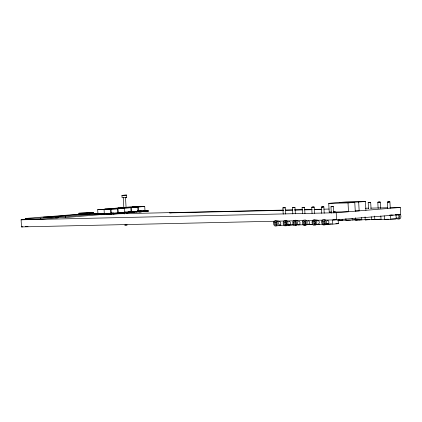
<?xml version="1.0" encoding="UTF-8"?>
<svg xmlns="http://www.w3.org/2000/svg" width="422" height="422" viewBox="0 0 422 422"><rect width="100%" height="100%" fill="white"/><g stroke="black" fill="none" stroke-linecap="round" stroke-linejoin="round"><path stroke-width="0.63" d="M121.953 195.365L126.595 195.096L126.727 197.47L124.611 197.665L122.085 197.744L121.953 195.365L126.595 195.096M126.7 197.491L125.387 197.491M283.215 214.181L282.861 207.856L284.159 207.751L285.377 207.719L285.731 214.044M285.377 207.719L282.893 207.867M292.831 213.965L292.478 207.64L293.77 207.534L294.994 207.503L295.347 213.827M302.442 213.754L302.089 207.429L303.386 207.318L304.605 207.286L304.958 213.611M312.058 213.537L311.705 207.213L312.997 207.102L314.221 207.07L314.575 213.395M314.221 207.07L311.705 207.213M321.701 213.321L321.348 206.996L322.645 206.885L323.864 206.854L324.217 213.179M331.317 213.105L330.964 206.78L332.256 206.669L333.48 206.638L333.834 212.962M368.527 208.758L368.174 202.433L369.144 202.344L370.69 202.296L371.043 208.621M378.144 208.542L377.79 202.217L379.088 202.106L380.306 202.08L380.66 208.405M387.755 208.326L387.401 202.001L388.699 201.89L389.917 201.864L390.271 208.188M389.917 201.864L387.401 202.001M97.698 209.634L104.213 209.28L97.698 209.634L97.93 213.827L104.287 213.511M104.076 209.702L110.596 209.349L110.828 213.543L107.383 213.827L104.313 213.896L104.076 209.702L110.596 209.349M111.039 209.127L117.559 208.774L117.791 212.968L114.346 213.252L111.276 213.321L111.039 209.127L117.559 208.774M118.018 208.552L124.537 208.199L124.77 212.393L121.325 212.677L118.255 212.746L118.018 208.552L124.537 208.199M131.247 207.46L137.762 207.112L137.999 211.306L134.549 211.591L131.479 211.659L131.247 207.46L137.762 207.112M130.799 207.682L124.284 208.035L130.799 207.682L131.036 211.876L124.516 212.229L125.603 212.102M138.226 206.885L144.741 206.537L144.978 210.731L141.528 211.016L138.458 211.084L138.226 206.885L144.741 206.537M118.297 212.134L118.482 212.197M118.255 212.746L120.043 212.567M131.617 211.237L130.53 211.369M131.479 211.659L132.012 211.58M333.427 206.653L330.964 206.78M110.88 212.983L111.25 212.936M117.305 212.456L118.392 212.329L117.574 212.303M137.514 210.789L138.601 210.662L137.778 210.641M78.867 213.237L93.447 212.524L93.499 213.458L87.059 213.986L78.914 214.17L78.867 213.237L93.447 212.524M25.241 218.485L42.648 217.05L58.152 216.702L58.215 217.778L40.807 219.208L25.299 219.556L25.241 218.485L40.744 218.137L58.152 216.702M84.068 213.748L43.492 217.087L65.278 216.602L97.466 213.949M49.77 216.95L84.585 214.081L97.508 213.79M274.622 221.233L21.496 226.915L21.1 219.815L28.295 219.224M25.299 219.556L28.522 219.292M101.254 214.508L94.665 214.656L94.623 213.959L97.888 213.69M104.492 213.616L94.623 213.959M130.356 211.491L131.659 211.38M108.86 213.532L114.135 213.416L114.172 214.112L101.043 214.724L101.006 214.023L104.266 213.754M110.58 213.237L113.191 213.02M130.783 211.57L132.091 211.464M97.925 214.387L101.201 214.197M101.006 214.023L114.135 213.416M108.628 213.432L121.098 212.841L121.135 213.543L113.281 214.028M117.58 212.815L128.077 212.266L128.114 212.968L118.281 213.5M123.846 212.298L134.338 211.749L134.381 212.451L123.229 213.015M128.831 211.77L141.301 211.179L141.344 211.876L134.143 212.35M137.788 211.153L148.28 210.604L148.322 211.301L139.144 211.818M55.72 217.747L65.331 217.53L101.306 214.566M101.043 214.724L103 214.561M174.033 212.54L169.612 212.904L283.478 210.346M21.496 226.915L22.804 226.809M25.42 226.593L28.037 226.377M331.792 212.102L329.223 212.155L328.727 203.351L335.485 202.792L354.775 202.36L355.266 211.169M283.769 207.819L284.528 207.756L283.716 207.798M328.727 203.351L348.018 202.919L354.775 202.36M365.426 201.484L346.135 201.916L339.383 202.47L358.674 202.038L365.426 201.484L365.921 210.293M294.145 207.54L293.385 207.603L294.108 207.566M303.001 207.387L303.756 207.323M368.206 202.439L369.783 202.333M312.612 207.17L313.372 207.107M378.634 202.18L379.394 202.117M321.379 207.002L323.015 206.891M388.251 201.964L389.01 201.901M331.871 206.738L332.631 206.674M321.596 209.417L314.411 209.65M329.223 212.155L330.452 212.055M333.522 211.802L335.363 211.654M21.1 219.815L336.192 212.741L400.299 207.46L400.7 214.561L336.587 219.841L325.367 220.094M278.525 221.033L277.27 221.139L284.512 221.012M296.255 220.674L297.784 220.49M296.497 220.706L297.753 220.6M315.772 220.163L317.36 220.084M315.756 220.273L317.012 220.168M391.653 215.025L390.419 215.125L390.651 219.319L396.221 218.86L395.989 214.666M336.271 219.625L332.557 219.931L332.789 224.124L338.36 223.665L338.127 219.472M333.486 219.909L336.619 219.651M338.497 219.498L339.752 219.398L338.502 219.424M393.209 214.993L389.459 215.188M395.092 214.835L397.598 214.629M338.238 220.384L341.952 220.078M280.962 225.142L278.488 225.348L284.069 225.221M287.166 225.005L290.262 224.747L287.16 224.815M337.621 220.511L346.293 220.094M293.053 224.72L288.099 225.132L293.686 225.005M345.892 218.527L345.993 220.321L349.089 220.068M345.993 220.321L357.766 219.725L353.425 219.82M296.16 224.836L298.016 224.683M355.472 217.71L355.609 220.105L361.179 219.646M300.19 224.71L297.716 224.915L303.919 224.773M306.393 224.573L309.49 224.314L306.388 224.388M355.609 220.105L365.521 219.662M312.28 224.293L307.327 224.699L312.913 224.573M365.051 216.897L365.22 219.894L368.316 219.635M365.22 219.894L376.994 219.292L372.652 219.393M316.009 224.356L317.244 224.251M376.071 219.572L380.407 219.218M319.449 224.277L316.975 224.483L323.178 224.34M325.652 224.14L328.749 223.882L325.647 223.955M374.636 216.08L374.836 219.677L384.753 219.229M331.539 223.86L326.586 224.267L332.789 224.124M384.247 215.864L384.447 219.461L387.544 219.203M139.545 210.953L141.053 210.847M112.363 213.194L113.871 213.089M134.075 211.422L134.929 211.375M101.375 213.548L102.979 213.474M369.472 202.323L370.69 202.296M369.071 202.418L369.392 202.402M322.244 206.98L323.864 206.854M128.8 211.907L131.036 211.876M108.596 213.569L110.485 213.511M369.06 202.37L369.836 202.354M378.676 202.154L379.452 202.138M388.287 201.938L389.063 201.922M144.329 210.689L148.28 210.604M302.943 207.366L303.719 207.35M312.56 207.149L313.335 207.133M322.202 206.933L322.978 206.917M331.819 206.717L332.594 206.701M133.394 211.353L135.372 211.311M138.01 211.253L141.301 211.179M144.366 211.39L148.322 211.301M129.069 211.87L134.338 211.749M139.365 211.918L141.344 211.876M127.792 212.598L134.381 212.451M89.738 213.543L98.173 213.353M117.801 212.915L121.098 212.841M101.586 213.384L102.905 213.353M101.164 213.495L103.142 213.453M118.503 213.601L121.135 213.543M113.555 213.896L124.1 213.659M126.078 213.616L283.626 210.077M285.267 210.04L292.852 209.871M294.482 209.834L302.379 209.655M304.352 209.613L312.248 209.433M313.947 209.396L321.859 209.222M323.838 209.175L329.107 209.059M365.362 208.241L368.659 208.167M370.637 208.125L387.776 207.74M389.754 207.698L400.299 207.46M106.924 214.276L112.199 214.16M285.451 210.304L292.694 210.14M294.667 210.098L302.563 209.919M304.536 209.876L311.779 209.713M355.308 210.931L359.164 210.847L358.674 202.038M55.63 217.836L58.215 217.778M333.723 212.055L348.514 211.723L348.018 202.919M395.425 214.682L400.7 214.561M286.491 220.964L294.071 220.796M295.716 220.759L303.365 220.59M306.108 220.527L313.604 220.358M315.492 220.316L322.746 220.152M391.257 218.971L396.221 218.86M384.447 219.461L390.651 219.319M335.88 223.723L338.36 223.665M123.947 212.371L124.77 212.393M292.509 207.65L294.994 207.503M144.635 210.699L144.978 210.731M137.656 211.274L137.999 211.306M117.448 212.941L117.791 212.968M380.306 202.08L377.79 202.217M304.605 207.286L302.089 207.429M380.839 215.943L381.04 219.535M371.254 216.755L371.423 219.751M361.675 217.573L361.807 219.968M352.096 218.385L352.196 220.184M342.516 219.203L342.58 220.4M336.192 212.741L336.587 219.841M143.063 211.032L143.1 211.733M136.079 211.607L136.121 212.308M129.116 212.182L129.158 212.878M125.513 197.528L126.062 207.329M123.277 197.649L123.862 208.104M124.121 212.677L124.189 213.986M122.855 212.699L122.892 213.395M115.876 213.274L115.913 213.97M108.913 213.843L108.95 214.545M87.006 213.057L87.059 213.986M65.278 216.602L65.331 217.53M40.744 218.137L40.807 219.208M350.492 220.062A2.706 1.799 85.3 0 1 349.564 220.084M360.525 219.567A2.706 1.799 85.3 0 1 358.726 219.604M361.258 219.751A2.706 1.799 85.3 0 1 360.325 219.772M369.719 219.63A2.706 1.799 85.3 0 1 368.791 219.651M379.753 219.134A2.706 1.799 85.3 0 1 377.954 219.171M380.486 219.319A2.706 1.799 85.3 0 1 379.552 219.34M388.952 219.197A2.706 1.799 85.3 0 1 388.018 219.218M397.461 214.972A1.635 1.087 85.3 0 1 398.922 216.729A1.635 1.087 85.3 0 1 397.366 217.968M399.117 214.439A2.706 1.799 85.3 0 1 399.17 218.501A2.706 1.799 85.3 0 1 396.469 217.768M396.321 215.062A2.706 1.799 85.3 0 1 396.574 214.497M400.267 214.344A2.706 1.799 85.3 0 1 400.736 217.604A2.706 1.799 85.3 0 1 398.779 218.907M279.084 221.819A1.635 1.087 85.3 0 1 280.794 223.196A1.635 1.087 85.3 0 1 279.243 224.641M276.732 225.1A1.635 1.087 85.3 0 1 275.577 223.707A1.635 1.087 85.3 0 1 276.273 221.903M275.476 220.996A2.706 1.799 85.3 0 1 278.203 222.579A2.706 1.799 85.3 0 1 276.653 226.018M288.49 221.867A1.635 1.087 85.3 0 1 290.025 221.835A1.635 1.087 85.3 0 1 290.151 224.14A1.635 1.087 85.3 0 1 288.616 224.172M285.794 224.678A1.635 1.087 85.3 0 1 285.166 223.064A1.635 1.087 85.3 0 1 285.889 221.687M285.504 220.5A2.706 1.799 85.3 0 1 287.92 223.412A2.706 1.799 85.3 0 1 285.351 225.459M298.312 221.386A1.635 1.087 85.3 0 1 300 222.552A1.635 1.087 85.3 0 1 298.739 224.367M295.68 224.62A1.635 1.087 85.3 0 1 294.783 223.064A1.635 1.087 85.3 0 1 295.5 221.471M294.704 220.564A2.706 1.799 85.3 0 1 297.494 222.489A2.706 1.799 85.3 0 1 295.411 225.506M307.717 221.434A1.635 1.087 85.3 0 1 309.178 221.307A1.635 1.087 85.3 0 1 309.49 223.486A1.635 1.087 85.3 0 1 308.086 223.998M305.291 224.404A1.635 1.087 85.3 0 1 304.42 223.059A1.635 1.087 85.3 0 1 304.863 221.423M304.737 220.068A2.706 1.799 85.3 0 1 307.147 222.98A2.706 1.799 85.3 0 1 304.578 225.031M317.571 220.954A1.635 1.087 85.3 0 1 319.259 222.12A1.635 1.087 85.3 0 1 317.998 223.934M314.939 224.188A1.635 1.087 85.3 0 1 314.063 222.842A1.635 1.087 85.3 0 1 314.506 221.207M313.963 220.131A2.706 1.799 85.3 0 1 316.69 221.714A2.706 1.799 85.3 0 1 315.144 225.153M326.976 221.001A1.635 1.087 85.3 0 1 328.437 220.875A1.635 1.087 85.3 0 1 328.749 223.053A1.635 1.087 85.3 0 1 327.345 223.565M324.281 223.818A1.635 1.087 85.3 0 1 324.122 220.991M323.996 219.635A2.706 1.799 85.3 0 1 326.406 222.547A2.706 1.799 85.3 0 1 323.838 224.599M104.82 209.027L111.176 208.711L104.82 209.027M111.804 208.452L118.16 208.136L111.804 208.452M118.06 207.935L124.421 207.619L118.06 207.935M125.023 207.366L131.379 207.044L125.023 207.366M132.012 206.791L138.369 206.469L132.012 206.791M124.87 225.084L127.048 224.973L124.87 225.084M273.72 222.093A2.706 1.799 85.3 0 0 275.508 226.113A2.706 1.799 85.3 0 0 276.837 222.025A2.706 1.799 85.3 0 0 273.72 222.093M274.506 222.774A1.635 1.087 85.3 0 0 275.587 225.195A1.635 1.087 85.3 0 0 276.389 222.732A1.635 1.087 85.3 0 0 274.506 222.774M283.336 221.877A2.706 1.799 85.3 0 0 285.119 225.897A2.706 1.799 85.3 0 0 286.454 221.808A2.706 1.799 85.3 0 0 283.336 221.877M284.122 222.558A1.635 1.087 85.3 0 0 285.198 224.979A1.635 1.087 85.3 0 0 286 222.515A1.635 1.087 85.3 0 0 284.122 222.558M292.947 221.661A2.706 1.799 85.3 0 0 294.735 225.68A2.706 1.799 85.3 0 0 296.065 221.592A2.706 1.799 85.3 0 0 292.947 221.661M293.738 222.341A1.635 1.087 85.3 0 0 294.814 224.768A1.635 1.087 85.3 0 0 295.616 222.299A1.635 1.087 85.3 0 0 293.738 222.341M302.563 221.445A2.706 1.799 85.3 0 0 304.346 225.464A2.706 1.799 85.3 0 0 305.681 221.376A2.706 1.799 85.3 0 0 302.563 221.445M303.349 222.125A1.635 1.087 85.3 0 0 304.426 224.551A1.635 1.087 85.3 0 0 305.233 222.083A1.635 1.087 85.3 0 0 303.349 222.125M312.206 221.228A2.706 1.799 85.3 0 0 313.994 225.248A2.706 1.799 85.3 0 0 315.324 221.16A2.706 1.799 85.3 0 0 312.206 221.228M312.997 221.909A1.635 1.087 85.3 0 0 314.073 224.335A1.635 1.087 85.3 0 0 314.875 221.867A1.635 1.087 85.3 0 0 312.997 221.909M321.822 221.012A2.706 1.799 85.3 0 0 323.605 225.031A2.706 1.799 85.3 0 0 324.94 220.943A2.706 1.799 85.3 0 0 321.822 221.012M322.608 221.692A1.635 1.087 85.3 0 0 323.685 224.119A1.635 1.087 85.3 0 0 324.486 221.65A1.635 1.087 85.3 0 0 322.608 221.692"/></g></svg>
